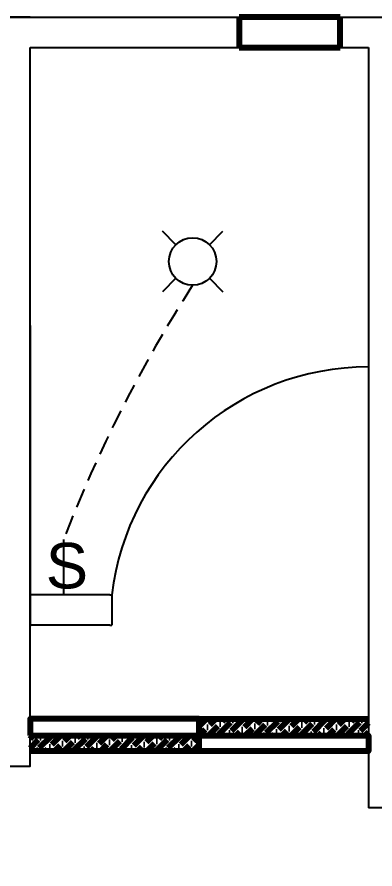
# Model space of a CAD drawing. Header units: feet. Extents: x 15180 to 17114, y 6067 to 8094.
# Drawn here: x 16304.5 to 16422.4, y 7638 to 7918.7 of the extents above; entities that cross this region are included whole.
import ezdxf

# ---------------------------------------------------------------- set-up
doc = ezdxf.new("R2010")
doc.units = ezdxf.units.FT
doc.linetypes.add('HIDDEN', pattern=[9.525, 6.35, -3.175])
for name, color, linetype in [('doors', 211, 'Continuous'), ('Electrical', 50, 'Continuous'), ('Electrical Hidden', 120, 'HIDDEN')]:
    doc.layers.add(name, color=color, linetype=linetype)
doc.layers.add('Windows', color=142, linetype='Continuous', lineweight=80)
doc.styles.get("Standard").update_dxf_attribs({"font": 'arial.ttf'})

# ---------------------------------------------------------------- blocks, each defined once
blk = doc.blocks.new('*U57')
at = {"layer": 'Electrical'}
blk.add_line((-2.22, -2.22), (2.22, 2.22), dxfattribs=at)
blk = doc.blocks.new('*U58')
at = {"layer": 'Electrical', "color": 0, "linetype": 'ByBlock', "lineweight": -2, "transparency": 16777216}
for p, rotation in [((12970.18, 6151.56), 90.00000000000001), ((12970.18, 6136.04), 180), ((12985.7, 6136.04), 270)]:
    blk.add_blockref('*U57', p, dxfattribs=dict(at, rotation=rotation))
blk.add_blockref('*U57', (12985.7, 6151.56), dxfattribs=at)

msp = doc.modelspace()

# ---------------------------------------------------------------- hatches: boundary and pattern name
at = {"layer": 'Windows'}
h = msp.add_hatch(dxfattribs=at)
h.set_pattern_fill('ANSI36', color=256, scale=0.675929)
h.set_pattern_definition([(45, (5270.103, 2430.0044), (1.13812798, 4.17313593), [5.36518675, -1.07303735, 0, -1.07303735])])
h.paths.add_polyline_path([(16308.78, 7682.001), (16308.78, 7676.887), (16364.503, 7676.887), (16364.503, 7682.001)])
h.paths.add_polyline_path([(16364.503, 7687.469), (16364.503, 7682.001), (16420.227, 7682.001), (16420.227, 7687.469)])

# ---------------------------------------------------------------- linework, layer by layer
for p, q in [((16335.111, 7728.376), (16308.78, 7728.376)), ((16335.111, 7728.376), (16335.707, 7728.376)), ((16335.707, 7728.376), (16335.707, 7718.317)), ((16335.111, 7718.317), (16308.78, 7718.317)), ((16335.111, 7718.317), (16335.707, 7718.317)), ((16420.227, 7718.317), (16420.227, 7658.793)), ((16420.227, 7658.793), (16420.227, 7658.19)), ((16430.286, 7658.19), (16420.227, 7658.19))]:
    msp.add_line(p, q)
for points in [[(16000.378, 7918.71), (16710.061, 7918.71), (16710.061, 7311.552), (15992.8, 7311.552)], [(16308.78, 7918.71), (16000.378, 7918.71), (16000.378, 7867.838)], [(16196.713, 7671.941), (16308.78, 7671.941), (16308.78, 7908.65)], [(16308.78, 7718.034), (16308.78, 7908.65)], [(16308.78, 7908.65), (16420.227, 7908.65)], [(16420.227, 7908.65), (16420.227, 7718.317)], [(16308.78, 7817.123), (16308.78, 7718.034)], [(16308.78, 7671.941), (16308.78, 7718.034)]]:
    msp.add_lwpolyline(points)
at = {"layer": 'doors'}
msp.add_line((16420.227, 7803.433), (16420.227, 7718.317), dxfattribs=at)
msp.add_arc((16420.227, 7718.317), 85.116, 90, 173.2126, dxfattribs=at)
at = {"layer": 'Electrical', "color": 6}
msp.add_line((16319.834, 7746.577), (16319.834, 7728.376), dxfattribs=at)
at = {"layer": 'Electrical'}
msp.add_circle((16362.35, 7838.166), 7.837, dxfattribs=at)
at = {"layer": 'Electrical Hidden', "color": 120}
for centre, radius, start, end in [((16749.935, 7580.905), 460.906, 147.23732, 158.93362), ((16310.968, 7634.921), 44.292, 152.74855, 292.88937)]:
    msp.add_arc(centre, radius, start, end, dxfattribs=at)
at = {"layer": 'Windows'}
for p, q in [((16410.959, 7918.71), (16377.688, 7918.71)), ((16377.688, 7918.71), (16377.688, 7908.65)), ((16410.959, 7908.65), (16410.959, 7918.71)), ((16377.688, 7908.65), (16410.959, 7908.65)), ((16364.503, 7687.469), (16420.227, 7687.469)), ((16308.78, 7682.001), (16420.227, 7682.001)), ((16364.503, 7676.887), (16308.78, 7676.887))]:
    msp.add_line(p, q, dxfattribs=at)
for points in [[(16308.78, 7682.001), (16364.503, 7682.001), (16364.503, 7687.469), (16308.78, 7687.469)], [(16364.503, 7682.001), (16420.227, 7682.001), (16420.227, 7676.887), (16364.503, 7676.887)]]:
    msp.add_lwpolyline(points, close=True, dxfattribs=at)

# ---------------------------------------------------------------- block references
at = {"layer": 'Electrical'}
msp.add_blockref('*U58', (3384.413, 1694.368), dxfattribs=at)

# ---------------------------------------------------------------- texts
at = {"layer": 'Electrical', "color": 6, "insert": (16313.948, 7745.48), "char_height": 15, "attachment_point": 1}
msp.add_mtext_dynamic_manual_height_columns('S', width=32.74745, gutter_width=12.5, heights=[0], dxfattribs=at)

doc.saveas('drawing.dxf')
